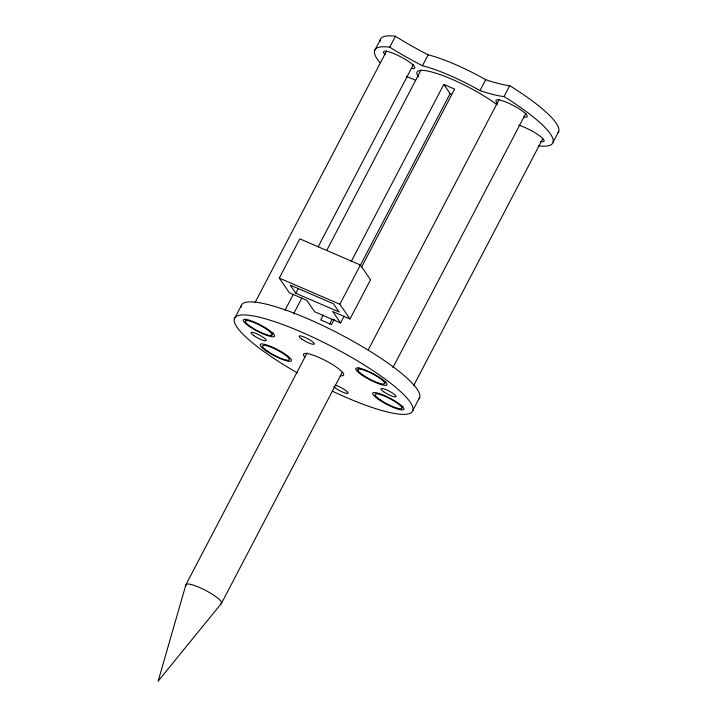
<?xml version="1.0" encoding="UTF-8"?>
<svg xmlns="http://www.w3.org/2000/svg" width="717" height="717" viewBox="0 0 717 717"><rect width="100%" height="100%" fill="white"/><g stroke="black" fill="none" stroke-linecap="round" stroke-linejoin="round"><path stroke-width="1.08" d="M234.325 318.948L241.163 305.872M374.525 50.773L380.225 39.874M245.322 321.162L246.361 319.19M255.153 302.359L386.571 50.988M380.082 62.693A100.389 19.843 27.6 0 1 389.134 47.098L389.761 47.197L395.461 36.289L399.037 38.53A100.389 19.843 27.6 0 0 426.05 53.784L428.685 54.967A65.256 12.897 27.6 0 1 484.943 79.282L488.026 80.501A100.389 19.843 27.6 0 0 507.878 85.457L510.665 86.255A100.389 19.843 27.6 0 1 557.745 133.066M340.584 322.982L314.62 311.761L306.733 300.289L289.417 292.805L279.272 278.071L299.796 238.824L360.382 265.003L370.528 279.747L350.004 318.993L332.697 311.51L340.584 322.982L344.178 316.107M272.11 334.875L273.141 332.894M285.043 310.138L293.325 294.302M318.16 246.8L413.351 64.7M295.825 293.271L290.188 285.088L333.459 303.784L339.096 311.976L295.825 293.271L298.389 288.368M389.761 47.197L393.337 49.437A100.389 19.843 27.6 0 0 420.35 64.682L422.438 65.749L428.139 54.851M293.576 313.858L301.866 297.994M326.737 250.43L421.031 70.051M323.286 314.969L320.696 319.916L331.514 324.586L334.104 319.639M351.213 261.535L443.805 84.436L454.623 89.114L361.52 267.208M307.118 352.889L185.882 584.794L158.143 681.15L221.383 603.436M350.004 318.993L339.858 304.25L360.382 265.003M329.596 324.129L332.177 319.182M360.113 265.756L450.115 93.604L443.805 84.436M422.438 65.749L422.985 65.874A65.256 12.897 27.6 0 1 479.243 90.19L479.996 90.629L485.696 79.721M221.598 603.078L342.314 372.159M357.882 369.685L358.921 367.713M368.233 349.896L499.131 99.511M479.996 90.629L482.326 91.409A100.389 19.843 27.6 0 0 502.178 96.365L504.015 96.58L509.715 85.673M384.671 383.398L385.701 381.417M392.943 367.561L525.911 113.223M401.887 408.143L402.918 406.163M413.79 385.379L542.617 138.955M412.893 410.357L419.732 397.272M553.094 142.172L558.794 131.274M395.461 36.289L394.834 36.191A100.389 19.843 27.6 0 0 380.073 41.353M450.115 93.604L451.378 94.052M279.272 278.071L339.858 304.25M504.015 96.58L504.965 97.154A100.389 19.843 27.6 0 1 538.476 145.847M186.053 585.807A20.076 3.97 27.6 0 1 205.734 590.503A20.076 3.97 27.6 0 1 220.397 603.839M333.163 319.397A20.076 3.97 27.6 0 1 334.794 319.97M297.161 372.786A100.389 19.843 27.6 0 1 254.687 316.197A100.389 19.843 27.6 0 1 402.578 393.454A100.389 19.843 27.6 0 1 332.329 391.159M241.011 307.351A100.389 19.843 27.6 0 1 337.304 332.778A100.389 19.843 27.6 0 1 418.683 399.073M335.18 385.217A8.532 1.685 27.6 0 1 346.454 390.998A8.532 1.685 27.6 0 1 344.608 392.853A8.532 1.685 27.6 0 1 333.719 386.696M304.77 357.048A22.585 4.463 27.6 0 1 325.85 360.785A22.585 4.463 27.6 0 1 340.405 375.762M518.714 125.152A17.567 3.468 27.6 0 1 539.623 135.854A17.567 3.468 27.6 0 1 540.573 141.536M418.37 76.836A52.708 10.414 27.6 0 1 440.614 74.774A52.708 10.414 27.6 0 1 497.239 104.879M406.279 76.558A17.567 3.468 27.6 0 1 415.331 80.214M385.137 54.68A17.567 3.468 27.6 0 1 390.245 52.26A17.567 3.468 27.6 0 1 410.653 62.979A17.567 3.468 27.6 0 1 411.226 68.375M497.571 103.275A17.567 3.468 27.6 0 1 502.68 100.855A17.567 3.468 27.6 0 1 523.087 111.574A17.567 3.468 27.6 0 1 523.661 116.97M250.197 326.369A15.057 2.976 27.6 0 0 271.949 335.144A15.057 2.976 27.6 0 0 253.997 322.551A15.057 2.976 27.6 0 0 250.197 326.369M362.757 374.892A15.057 2.976 27.6 0 0 384.509 383.667A15.057 2.976 27.6 0 0 366.557 371.074A15.057 2.976 27.6 0 0 362.757 374.892M379.974 399.629A15.057 2.976 27.6 0 0 401.726 408.412A15.057 2.976 27.6 0 0 383.774 395.811A15.057 2.976 27.6 0 0 379.974 399.629M248.996 326.145A17.567 3.468 27.6 0 0 274.378 336.381A17.567 3.468 27.6 0 0 253.424 321.682A17.567 3.468 27.6 0 0 248.996 326.145M378.343 399.306A17.567 3.468 27.6 0 0 403.725 409.55A17.567 3.468 27.6 0 0 382.77 394.852A17.567 3.468 27.6 0 0 378.343 399.306M253.863 335.664A8.532 1.685 27.6 0 0 266.186 340.638A8.532 1.685 27.6 0 0 256.014 333.495A8.532 1.685 27.6 0 0 253.863 335.664M301.866 339.15A8.532 1.685 27.6 0 0 314.198 344.124A8.532 1.685 27.6 0 0 304.017 336.981A8.532 1.685 27.6 0 0 301.866 339.15M265.908 350.712A17.567 3.468 27.6 0 0 291.281 360.956A17.567 3.468 27.6 0 0 270.336 346.257A17.567 3.468 27.6 0 0 265.908 350.712M361.431 374.74A17.567 3.468 27.6 0 0 386.813 384.975A17.567 3.468 27.6 0 0 365.858 370.277A17.567 3.468 27.6 0 0 361.431 374.74M383.694 391.769A8.532 1.685 27.6 0 0 396.017 396.743A8.532 1.685 27.6 0 0 385.845 389.609A8.532 1.685 27.6 0 0 383.694 391.769M267.414 351.106A15.057 2.976 27.6 0 0 289.166 359.889A15.057 2.976 27.6 0 0 271.214 347.288A15.057 2.976 27.6 0 0 267.414 351.106"/></g></svg>
